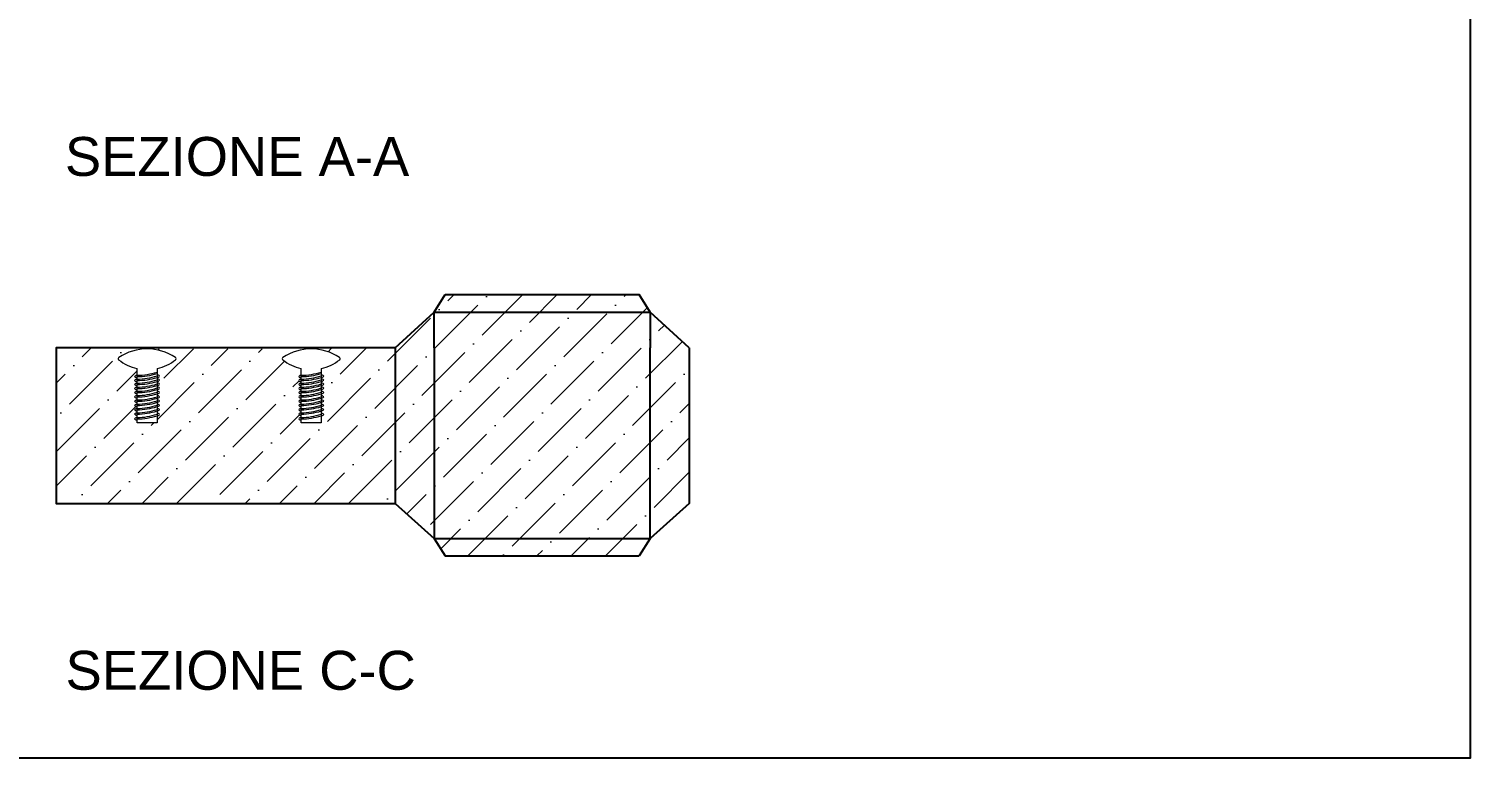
# Model space of a CAD drawing. Header units: centimetres. Extents: x -1388 to 250, y -319 to 590.
# Drawn here: x -1190.4 to -968.2, y 246 to 358.4 of the extents above; entities that cross this region are included whole.
import ezdxf

# ---------------------------------------------------------------- set-up
doc = ezdxf.new("R2010")
doc.units = ezdxf.units.CM
doc.header["$MEASUREMENT"] = 0
for name, color, linetype, lineweight in [('dettagli', 4, 'Continuous', 13), ('linee prospetti', 1, 'Continuous', 18), ('linee sezioni', 3, 'Continuous', 25), ('quote', 7, 'Continuous', 5), ('trame', 6, 'Continuous', 9)]:
    doc.layers.add(name, color=color, linetype=linetype, lineweight=lineweight)
doc.styles.get("Standard").update_dxf_attribs({"font": 'Arial.ttf'})

msp = doc.modelspace()

# ---------------------------------------------------------------- hatches: boundary and pattern name
at = {"layer": 'trame'}
h = msp.add_hatch(dxfattribs=at)
h.set_pattern_fill('ANSI36', color=256, scale=30)
h.set_pattern_definition([(45, (1999.144577376151, 588.2712927590619), (1.988737822087165, 7.29203868098627), [9.375, -1.875, 0, -1.875])])
h.paths.add_polyline_path([(-1133.931637385047, 309.2546970154128), (-1146.870404623807, 309.0904682971429, -0.1487029268075223), (-1142.515634811054, 307.7660479384533, -0.5415675784758842), (-1142.505045980139, 307.3893255714599, -0.1122247937084531), (-1145.334404623807, 306.0478732659751), (-1145.334404623807, 305.1168224506093, -0.1731276115161091), (-1144.949576652774, 304.8895200172572, -0.273281154019579), (-1145.334404623807, 304.6926199840734), (-1145.334404623807, 304.5058767163393, -0.1731276115161089), (-1144.949576652774, 304.2785742829872, -0.2732811540195358), (-1145.334404623807, 304.0816742498034), (-1145.334404623807, 303.8810459202025, -0.1731276115161081), (-1144.949576652774, 303.6537434868503, -0.2732811540194992), (-1145.334404623807, 303.4568434536666), (-1145.334404623807, 303.2562151240679, -0.1731276115161089), (-1144.949576652774, 303.0289126907157, -0.273281154019552), (-1145.334404623807, 302.832012657532), (-1145.334404623807, 302.5986076176584, -0.1731276115161078), (-1144.949576652774, 302.3713051843063, -0.2732811540194999), (-1145.334404623807, 302.1744051511225), (-1145.334404623807, 301.9182362728409, -0.1731276115161094), (-1144.949576652774, 301.6909338394887, -0.2732811540195407), (-1145.334404623807, 301.494033806305), (-1145.334404623807, 301.2795204148395, -0.173127611515984), (-1144.949576652774, 301.0522179814873, -0.2732811540192203), (-1145.334404623807, 300.8553179483058), (-1145.334404623807, 300.6130341318888, -0.1731276115161093), (-1144.949576652774, 300.3857316985366, -0.2732811540195948), (-1145.334404623807, 300.1888316653528), (-1145.334404623807, 299.9465478489358, -0.1731276115161093), (-1144.949576652774, 299.7192454155836, -0.2732811540195244), (-1145.334404623807, 299.5223453823999), (-1145.334404623807, 299.2078831009533, -0.1731276115161086), (-1144.949576652774, 298.9805806676011, -0.2732811540195038), (-1145.334404623807, 298.7836806344174), (-1145.334404623807, 297.6910840119901), (-1148.406404623805, 297.6910840119901), (-1148.406404623805, 298.076434181917, -0.1731276115160449), (-1148.791232594838, 298.3037366152691, -0.2732811540198855), (-1148.406404623805, 298.5006366484529), (-1148.406404623805, 298.8150989298995, -0.1731276115160418), (-1148.791232594838, 299.0424013632517, -0.2732811540198497), (-1148.406404623805, 299.2393013964354), (-1148.406404623805, 299.4815852128525, -0.1731276115159184), (-1148.791232594838, 299.7088876462046, -0.2732811540196295), (-1148.406404623805, 299.9057876793884), (-1148.406404623805, 300.1480714958054, -0.1731276115160414), (-1148.791232594838, 300.3753739291576, -0.2732811540198394), (-1148.406404623805, 300.5722739623413), (-1148.406404623805, 300.7867873538046, -0.1731276115160438), (-1148.791232594838, 301.0140897871568, -0.2732811540198955), (-1148.406404623805, 301.2109898203405), (-1148.406404623805, 301.4671586986244, -0.1731276115156732), (-1148.791232594837, 301.6944611319743, -0.2732811540192081), (-1148.406404623805, 301.8913611651581), (-1148.406404623805, 302.1247662050316, -0.1731276115160425), (-1148.791232594838, 302.3520686383838, -0.2732811540198595), (-1148.406404623805, 302.5489686715675), (-1148.406404623805, 302.7495970011685, -0.1731276115160411), (-1148.791232594838, 302.9768994345206, -0.273281154019813), (-1148.406404623805, 303.1737994677044), (-1148.406404623805, 303.3744277973053, -0.1731276115157953), (-1148.791232594838, 303.6017302306552, -0.2732811540193926), (-1148.406404623805, 303.798630263839), (-1148.406404623805, 303.985373531573, -0.1731276115160431), (-1148.791232594838, 304.2126759649252, -0.2732811540198911), (-1148.406404623805, 304.4095759981089), (-1148.406404623805, 304.5893758312516, -0.1731276115160434), (-1148.791232594838, 304.8166782646038, -0.2732811540198853), (-1148.406404623805, 305.0135782977875), (-1148.406404623805, 306.0478732659751, -0.1122247937092755), (-1151.235763267491, 307.3893255714736, -0.5415675784139028), (-1151.225174436574, 307.7660479384419, -0.14870292680814), (-1146.870404623807, 309.0904682971429), (-1172.145546322026, 309.0904001497622, -0.1476364184730875), (-1167.823426703604, 307.7660479384533, -0.5415675784600097), (-1167.812837872681, 307.3893255714668, -0.1122247937087462), (-1170.642196516354, 306.0478732659751), (-1170.642196516354, 305.1168224506093, -0.1731276115155232), (-1170.257368545324, 304.8895200172572, -0.2732811540193449), (-1170.642196516354, 304.6926199840734), (-1170.642196516354, 304.5058767163393, -0.1731276115155233), (-1170.257368545324, 304.2785742829872, -0.2732811540193436), (-1170.642196516354, 304.0816742498034), (-1170.642196516354, 303.8810459202025, -0.1731276115155234), (-1170.257368545324, 303.6537434868526, -0.273281154019342), (-1170.642196516354, 303.4568434536666), (-1170.642196516354, 303.2562151240679, -0.1731276115155234), (-1170.257368545324, 303.0289126907157, -0.2732811540193516), (-1170.642196516354, 302.832012657532), (-1170.642196516354, 302.5986076176584, -0.1731276115155228), (-1170.257368545324, 302.3713051843085, -0.2732811540193325), (-1170.642196516354, 302.1744051511225), (-1170.642196516354, 301.9182362728409, -0.1731276115155233), (-1170.257368545324, 301.6909338394887, -0.2732811540193394), (-1170.642196516354, 301.494033806305), (-1170.642196516354, 301.2795204148395, -0.1731276115153994), (-1170.257368545324, 301.0522179814895, -0.2732811540191023), (-1170.642196516354, 300.8553179483035), (-1170.642196516354, 300.6130341318888, -0.1731276115155234), (-1170.257368545324, 300.3857316985366, -0.2732811540193448), (-1170.642196516354, 300.1888316653528), (-1170.642196516354, 299.9465478489358, -0.1731276115155231), (-1170.257368545324, 299.7192454155836, -0.2732811540193412), (-1170.642196516354, 299.5223453823999), (-1170.642196516354, 299.2078831009533, -0.1731276115155232), (-1170.257368545324, 298.9805806676011, -0.2732811540193409), (-1170.642196516354, 298.7836806344174), (-1170.642196516354, 297.6910840119901), (-1173.714196516355, 297.6910840119901), (-1173.714196516355, 298.076434181917, -0.1731276115160418), (-1174.099024487386, 298.3037366152691, -0.2732811540198382), (-1173.714196516355, 298.5006366484529), (-1173.714196516355, 298.8150989298995, -0.1731276115160424), (-1174.099024487386, 299.0424013632517, -0.273281154019842), (-1173.714196516355, 299.2393013964354), (-1173.714196516355, 299.4815852128525, -0.1731276115159183), (-1174.099024487386, 299.7088876462046, -0.2732811540195945), (-1173.714196516355, 299.9057876793884), (-1173.714196516355, 300.1480714958054, -0.1731276115160422), (-1174.099024487386, 300.3753739291576, -0.2732811540198409), (-1173.714196516355, 300.5722739623413), (-1173.714196516355, 300.7867873538046, -0.1731276115160421), (-1174.099024487386, 301.0140897871568, -0.2732811540198383), (-1173.714196516355, 301.2109898203405), (-1173.714196516355, 301.4671586986244, -0.1731276115156711), (-1174.099024487386, 301.6944611319743, -0.2732811540191205), (-1173.714196516355, 301.8913611651581), (-1173.714196516355, 302.1247662050316, -0.1731276115160423), (-1174.099024487386, 302.3520686383838, -0.2732811540198409), (-1173.714196516355, 302.5489686715675), (-1173.714196516355, 302.7495970011685, -0.1731276115160426), (-1174.099024487386, 302.9768994345206, -0.2732811540198445), (-1173.714196516355, 303.1737994677044), (-1173.714196516355, 303.3744277973053, -0.1731276115157948), (-1174.099024487386, 303.6017302306552, -0.2732811540193606), (-1173.714196516355, 303.798630263839), (-1173.714196516355, 303.985373531573, -0.1731276115160421), (-1174.099024487386, 304.2126759649252, -0.2732811540198373), (-1173.714196516355, 304.4095759981089), (-1173.714196516355, 304.5893758312516, -0.1731276115160421), (-1174.099024487386, 304.8166782646038, -0.2732811540198373), (-1173.714196516355, 305.0135782977875), (-1173.714196516355, 306.0478732659751, -0.1122247937092759), (-1176.543555160041, 307.3893255714736, -0.5415675784183014), (-1176.532966329121, 307.7660479384442, -0.1487029268080454), (-1172.178196516356, 309.0904682971429), (-1186.212168504405, 309.2546970154128), (-1186.212168504405, 285.2546970154119), (-1133.931637385047, 285.2546970154119)])
h.paths.add_polyline_path([(-1127.913912736192, 309.2546970154128), (-1127.913912736192, 314.7453217590103), (-1133.931637385047, 309.2546970154128), (-1133.931637385047, 285.2546970154119), (-1127.913912736192, 279.8813669078756)])
h.paths.add_polyline_path([(-1094.608405129045, 309.2546970154128), (-1094.608405129045, 314.7453217590103), (-1127.913912736192, 314.7453217590103), (-1127.913912736192, 309.2546970154128), (-1127.913912736192, 279.8813669078756), (-1094.608405129045, 279.8813669078756)])
h.paths.add_polyline_path([(-1088.590680480189, 309.2546970154128), (-1094.608405129045, 314.7453217590103), (-1094.608405129045, 309.2546970154128), (-1094.608405129045, 279.8813669078756), (-1088.590680480189, 285.2546970154119)])
h.paths.add_polyline_path([(-1094.608405129045, 279.8813669078756), (-1127.913912736192, 279.8813669078756), (-1126.21423715909, 277.1710221157175), (-1096.308080706146, 277.1710221157175)])
h.paths.add_polyline_path([(-1096.308080706146, 317.4556665511684), (-1126.21423715909, 317.4556665511684), (-1127.913912736192, 314.7453217590103), (-1094.608405129045, 314.7453217590103)])

# ---------------------------------------------------------------- linework, layer by layer
at = {"color": 7}
msp.add_lwpolyline([(-1388.183911809614, 246.0150645078045), (-1388.183911809614, 543.0150645078038), (-968.1839118096136, 543.0150645078038), (-968.1839118096136, 246.0150645078033)], close=True, dxfattribs=at)
at = {"layer": 'dettagli'}
for points in [[(-1170.642196516354, 306.0529704300736), (-1170.642196516354, 297.6910840119901), (-1173.714196516355, 297.6910840119901), (-1173.714196516355, 306.0529704300736)], [(-1145.334404623807, 306.0529704300736), (-1145.334404623807, 297.6910840119901), (-1148.406404623805, 297.6910840119901), (-1148.406404623805, 306.0529704300736)]]:
    msp.add_lwpolyline(points, dxfattribs=at)
for centre, radius, start, end in [((-1172.178196516356, 301.268892136434), 7.82157616070806, 56.03036670893243, 123.9696332910676), ((-1146.870404623807, 301.268892136434), 7.82157616070806, 56.03036670893243, 123.9696332910676), ((-1176.415362225333, 307.5742323499255), 0.2249976560464569, 121.5128885504415, 235.2670444817348), ((-1172.178196516356, 312.9421006269083), 7.063261775147543, 231.6008367964527, 257.251178675067), ((-1172.178196516356, 312.9421006269083), 7.063261775147543, 282.748821324933, 308.3991632035444), ((-1167.941030807378, 307.5742323499255), 0.2249976560464569, 304.7329555182652, 58.4871114495585), ((-1151.107570332783, 307.5742323499255), 0.2249976560464569, 121.5128885504415, 235.2670444817348), ((-1146.870404623807, 312.9421006269083), 7.063261775147543, 231.6008367964527, 257.251178675067), ((-1146.870404623807, 312.9421006269083), 7.063261775147543, 282.748821324933, 308.3991632035444), ((-1142.633238914829, 307.5742323499255), 0.2249976560464569, 304.7329555182652, 58.4871114495585), ((-1173.739936889162, 304.5893758312516), 0.4249827048324226, 86.52758118525578, 147.6661914480807), ((-1173.588218974121, 305.2420708399839), 0.6647413899956257, 219.7871179260069, 259.0755994480773), ((-1173.939838374383, 315.9052399488976), 10.89399870434935, 271.1868232287318, 287.6200007765076), ((-1173.64860306832, 314.4683498629345), 9.651894484630843, 269.6106197937166, 288.1486600735812), ((-1173.939838374383, 315.3012376492213), 10.89399870434935, 271.1868232287318, 287.6200007765076), ((-1173.64860306832, 313.8643475632559), 9.651894484630843, 269.6106197937166, 288.1486600735812), ((-1170.768174058588, 304.4641274418748), 0.6647413899956257, 39.78711792599018, 79.0755994480773), ((-1170.616456143549, 305.1168224506093), 0.4249827048324226, 266.5275811852218, 327.6661914480796), ((-1170.768174058588, 303.8531817076048), 0.6647413899956257, 39.78711792599018, 79.0755994480773), ((-1148.432144996611, 304.5893758312516), 0.4249827048324226, 86.52758118525578, 147.6661914480807), ((-1148.280427081571, 305.2420708399839), 0.6647413899956257, 219.7871179260069, 259.0755994480773), ((-1148.632046481833, 315.9052399488976), 10.89399870434935, 271.1868232287318, 287.6200007765076), ((-1148.340811175772, 314.4683498629345), 9.651894484630843, 269.6106197937166, 288.1486600735812), ((-1148.632046481833, 315.3012376492213), 10.89399870434935, 271.1868232287318, 287.6200007765076), ((-1148.340811175772, 313.8643475632559), 9.651894484630843, 269.6106197937166, 288.1486600735812), ((-1145.460382166041, 304.4641274418748), 0.6647413899956257, 39.78711792599018, 79.0755994480773), ((-1145.308664250999, 305.1168224506093), 0.4249827048324226, 266.5275811852218, 327.6661914480796), ((-1145.460382166041, 303.8531817076048), 0.6647413899956257, 39.78711792599018, 79.0755994480773), ((-1173.739936889162, 303.9853735315753), 0.4249827048324226, 86.52758118525578, 147.6661914480807), ((-1173.588218974121, 304.6380685403076), 0.6647413899956257, 219.7871179260069, 259.0755994480773), ((-1173.739936889162, 303.374427797303), 0.4249827048324226, 86.52758118525578, 147.6661914480807), ((-1173.588218974121, 304.0271228060376), 0.6647413899956257, 219.7871179260069, 259.0755994480773), ((-1173.739936889162, 302.7495970011685), 0.4249827048324226, 86.52758118525578, 147.6661914480807), ((-1173.588218974121, 303.4022920099007), 0.6647413899956257, 219.7871179260069, 259.0755994480773), ((-1173.739936889162, 302.1247662050316), 0.4249827048324226, 86.52758118525578, 147.6661914480807), ((-1173.588218974121, 302.7774612137662), 0.6647413899956257, 219.7871179260069, 259.0755994480773), ((-1173.939838374383, 314.6902919149491), 10.89399870434935, 271.1868232287318, 287.6200007765076), ((-1173.64860306832, 313.2534018289859), 9.651894484630843, 269.6106197937166, 288.1486600735812), ((-1173.939838374383, 314.0654611188145), 10.89399870434935, 271.1868232287318, 287.6200007765076), ((-1173.64860306832, 312.6285710328491), 9.651894484630843, 269.6106197937166, 288.1486600735812), ((-1173.939838374383, 313.4406303226776), 10.89399870434935, 271.1868232287318, 287.6200007765076), ((-1173.64860306832, 312.0037402367145), 9.651894484630843, 269.6106197937166, 288.1486600735812), ((-1173.939838374383, 312.7830228162682), 10.89399870434935, 271.1868232287318, 287.6200007765076), ((-1170.616456143549, 304.5058767163371), 0.4249827048324226, 266.5275811852218, 327.6661914480796), ((-1170.768174058588, 303.2283509114679), 0.6647413899956257, 39.78711792599018, 79.0755994480773), ((-1170.616456143549, 303.8810459202025), 0.4249827048324226, 266.5275811852218, 327.6661914480796), ((-1170.768174058588, 302.6035201153334), 0.6647413899956257, 39.78711792599018, 79.0755994480773), ((-1170.616456143549, 303.2562151240656), 0.4249827048324226, 266.5275811852218, 327.6661914480796), ((-1170.768174058588, 301.9459126089239), 0.6647413899956257, 39.78711792599018, 79.0755994480773), ((-1170.616456143549, 302.5986076176584), 0.4249827048324226, 266.5275811852218, 327.6661914480796), ((-1148.432144996611, 303.9853735315753), 0.4249827048324226, 86.52758118525578, 147.6661914480807), ((-1148.280427081571, 304.6380685403076), 0.6647413899956257, 219.7871179260069, 259.0755994480773), ((-1148.432144996611, 303.374427797303), 0.4249827048324226, 86.52758118525578, 147.6661914480807), ((-1148.280427081571, 304.0271228060376), 0.6647413899956257, 219.7871179260069, 259.0755994480773), ((-1148.432144996611, 302.7495970011685), 0.4249827048324226, 86.52758118525578, 147.6661914480807), ((-1148.280427081571, 303.4022920099007), 0.6647413899956257, 219.7871179260069, 259.0755994480773), ((-1148.432144996611, 302.1247662050316), 0.4249827048324226, 86.52758118525578, 147.6661914480807), ((-1148.280427081571, 302.7774612137662), 0.6647413899956257, 219.7871179260069, 259.0755994480773), ((-1148.632046481833, 314.6902919149491), 10.89399870434935, 271.1868232287318, 287.6200007765076), ((-1148.340811175772, 313.2534018289859), 9.651894484630843, 269.6106197937166, 288.1486600735812), ((-1148.632046481833, 314.0654611188145), 10.89399870434935, 271.1868232287318, 287.6200007765076), ((-1148.340811175772, 312.6285710328491), 9.651894484630843, 269.6106197937166, 288.1486600735812), ((-1148.632046481833, 313.4406303226776), 10.89399870434935, 271.1868232287318, 287.6200007765076), ((-1148.340811175772, 312.0037402367145), 9.651894484630843, 269.6106197937166, 288.1486600735812), ((-1148.632046481833, 312.7830228162682), 10.89399870434935, 271.1868232287318, 287.6200007765076), ((-1145.308664250999, 304.5058767163371), 0.4249827048324226, 266.5275811852218, 327.6661914480796), ((-1145.460382166041, 303.2283509114679), 0.6647413899956257, 39.78711792599018, 79.0755994480773), ((-1145.308664250999, 303.8810459202025), 0.4249827048324226, 266.5275811852218, 327.6661914480796), ((-1145.460382166041, 302.6035201153334), 0.6647413899956257, 39.78711792599018, 79.0755994480773), ((-1145.308664250999, 303.2562151240656), 0.4249827048324226, 266.5275811852218, 327.6661914480796), ((-1145.460382166041, 301.9459126089239), 0.6647413899956257, 39.78711792599018, 79.0755994480773), ((-1145.308664250999, 302.5986076176584), 0.4249827048324226, 266.5275811852218, 327.6661914480796), ((-1173.739936889162, 301.4671586986221), 0.4249827048324226, 86.52758118525578, 147.6661914480807), ((-1173.588218974121, 302.1198537073567), 0.6647413899956257, 219.7871179260069, 259.0755994480773), ((-1173.739936889162, 300.7867873538069), 0.4249827048324226, 86.52758118525578, 147.6661914480807), ((-1173.588218974121, 301.4394823625391), 0.6647413899956257, 219.7871179260069, 259.0755994480773), ((-1173.739936889162, 300.1480714958054), 0.4249827048324226, 86.52758118525578, 147.6661914480807), ((-1173.588218974121, 300.8007665045377), 0.6647413899956257, 219.7871179260069, 259.0755994480773), ((-1173.64860306832, 311.346132730305), 9.651894484630843, 269.6106197937166, 288.1486600735812), ((-1173.939838374383, 312.1026514714529), 10.89399870434935, 271.1868232287318, 287.6200007765076), ((-1173.64860306832, 310.6657613854875), 9.651894484630843, 269.6106197937166, 288.1486600735812), ((-1173.939838374383, 311.4639356134514), 10.89399870434935, 271.1868232287318, 287.6200007765076), ((-1173.64860306832, 310.0270455274883), 9.651894484630843, 269.6106197937166, 288.1486600735812), ((-1173.939838374383, 310.7974493304985), 10.89399870434935, 271.1868232287318, 287.6200007765076), ((-1173.64860306832, 309.3605592445354), 9.651894484630843, 269.6106197937166, 288.1486600735812), ((-1170.768174058588, 301.2655412641063), 0.6647413899956257, 39.78711792599018, 79.0755994480773), ((-1170.616456143549, 301.9182362728409), 0.4249827048324226, 266.5275811852218, 327.6661914480796), ((-1170.768174058588, 300.6268254061049), 0.6647413899956257, 39.78711792599018, 79.0755994480773), ((-1170.616456143549, 301.2795204148395), 0.4249827048324226, 266.5275811852218, 327.6661914480796), ((-1170.768174058588, 299.9603391231542), 0.6647413899956257, 39.78711792599018, 79.0755994480773), ((-1170.616456143549, 300.6130341318865), 0.4249827048324226, 266.5275811852218, 327.6661914480796), ((-1148.432144996611, 301.4671586986221), 0.4249827048324226, 86.52758118525578, 147.6661914480807), ((-1148.280427081571, 302.1198537073567), 0.6647413899956257, 219.7871179260069, 259.0755994480773), ((-1148.432144996611, 300.7867873538069), 0.4249827048324226, 86.52758118525578, 147.6661914480807), ((-1148.280427081571, 301.4394823625391), 0.6647413899956257, 219.7871179260069, 259.0755994480773), ((-1148.432144996611, 300.1480714958054), 0.4249827048324226, 86.52758118525578, 147.6661914480807), ((-1148.280427081571, 300.8007665045377), 0.6647413899956257, 219.7871179260069, 259.0755994480773), ((-1148.340811175772, 311.346132730305), 9.651894484630843, 269.6106197937166, 288.1486600735812), ((-1148.632046481833, 312.1026514714529), 10.89399870434935, 271.1868232287318, 287.6200007765076), ((-1148.340811175772, 310.6657613854875), 9.651894484630843, 269.6106197937166, 288.1486600735812), ((-1148.632046481833, 311.4639356134514), 10.89399870434935, 271.1868232287318, 287.6200007765076), ((-1148.340811175772, 310.0270455274883), 9.651894484630843, 269.6106197937166, 288.1486600735812), ((-1148.632046481833, 310.7974493304985), 10.89399870434935, 271.1868232287318, 287.6200007765076), ((-1148.340811175772, 309.3605592445354), 9.651894484630843, 269.6106197937166, 288.1486600735812), ((-1145.460382166041, 301.2655412641063), 0.6647413899956257, 39.78711792599018, 79.0755994480773), ((-1145.308664250999, 301.9182362728409), 0.4249827048324226, 266.5275811852218, 327.6661914480796), ((-1145.460382166041, 300.6268254061049), 0.6647413899956257, 39.78711792599018, 79.0755994480773), ((-1145.308664250999, 301.2795204148395), 0.4249827048324226, 266.5275811852218, 327.6661914480796), ((-1145.460382166041, 299.9603391231542), 0.6647413899956257, 39.78711792599018, 79.0755994480773), ((-1145.308664250999, 300.6130341318865), 0.4249827048324226, 266.5275811852218, 327.6661914480796), ((-1173.739936889162, 299.4815852128525), 0.4249827048324226, 86.52758118525578, 147.6661914480807), ((-1173.588218974121, 300.134280221587), 0.6647413899956257, 219.7871179260069, 259.0755994480773), ((-1173.739936889162, 298.8150989299018), 0.4249827048324226, 86.52758118525578, 147.6661914480807), ((-1173.588218974121, 299.467793938634), 0.6647413899956257, 219.7871179260069, 259.0755994480773), ((-1173.739936889162, 298.076434181917), 0.4249827048324226, 86.52758118525578, 147.6661914480807), ((-1173.588218974121, 298.7291291906515), 0.6647413899956257, 219.7871179260069, 259.0755994480773), ((-1173.939838374383, 310.1309630475478), 10.89399870434935, 271.1868232287318, 287.6200007765076), ((-1173.64860306832, 308.6940729615847), 9.651894484630843, 269.6106197937166, 288.1486600735812), ((-1173.939838374383, 309.392298299563), 10.89399870434935, 271.1868232287318, 287.6200007765076), ((-1173.64860306832, 307.9554082135999), 9.651894484630843, 269.6106197937166, 288.1486600735812), ((-1170.768174058588, 299.2938528402012), 0.6647413899956257, 39.78711792599018, 79.0755994480773), ((-1170.616456143549, 299.9465478489358), 0.4249827048324226, 266.5275811852218, 327.6661914480796), ((-1170.768174058588, 298.5551880922187), 0.6647413899956257, 39.78711792599018, 79.0755994480773), ((-1170.616456143549, 299.207883100951), 0.4249827048324226, 266.5275811852218, 327.6661914480796), ((-1148.432144996611, 299.4815852128525), 0.4249827048324226, 86.52758118525578, 147.6661914480807), ((-1148.280427081571, 300.134280221587), 0.6647413899956257, 219.7871179260069, 259.0755994480773), ((-1148.432144996611, 298.8150989299018), 0.4249827048324226, 86.52758118525578, 147.6661914480807), ((-1148.280427081571, 299.467793938634), 0.6647413899956257, 219.7871179260069, 259.0755994480773), ((-1148.432144996611, 298.076434181917), 0.4249827048324226, 86.52758118525578, 147.6661914480807), ((-1148.280427081571, 298.7291291906515), 0.6647413899956257, 219.7871179260069, 259.0755994480773), ((-1148.632046481833, 310.1309630475478), 10.89399870434935, 271.1868232287318, 287.6200007765076), ((-1148.340811175772, 308.6940729615847), 9.651894484630843, 269.6106197937166, 288.1486600735812), ((-1148.632046481833, 309.392298299563), 10.89399870434935, 271.1868232287318, 287.6200007765076), ((-1148.340811175772, 307.9554082135999), 9.651894484630843, 269.6106197937166, 288.1486600735812), ((-1145.460382166041, 299.2938528402012), 0.6647413899956257, 39.78711792599018, 79.0755994480773), ((-1145.308664250999, 299.9465478489358), 0.4249827048324226, 266.5275811852218, 327.6661914480796), ((-1145.460382166041, 298.5551880922187), 0.6647413899956257, 39.78711792599018, 79.0755994480773), ((-1145.308664250999, 299.207883100951), 0.4249827048324226, 266.5275811852218, 327.6661914480796)]:
    msp.add_arc(centre, radius, start, end, dxfattribs=at)
at = {"layer": 'linee prospetti'}
msp.add_line((-1127.913912736192, 289.3345210395867), (-1127.913912736192, 309.2546970154128), dxfattribs=at)
at = {"layer": 'linee sezioni'}
for p, q in [((-1127.913912736192, 314.7453217590103), (-1126.21423715909, 317.4556665511684)), ((-1094.608405129045, 314.7453217590103), (-1096.308080706146, 317.4556665511684)), ((-1133.931637385047, 309.2546970154128), (-1127.913912736192, 314.7453217590103)), ((-1127.913912736192, 314.7453217590103), (-1094.608405129045, 314.7453217590103)), ((-1088.590680480189, 309.2546970154128), (-1094.608405129045, 314.7453217590103)), ((-1133.931637385047, 309.2546970154128), (-1133.931637385047, 285.2546970154119)), ((-1127.913912736192, 309.2546970154128), (-1127.913912736192, 279.8813669078756)), ((-1094.608405129045, 279.8813669078756), (-1094.608405129045, 309.2546970154128)), ((-1088.590680480189, 309.2546970154128), (-1088.590680480189, 285.2546970154119)), ((-1133.931637385047, 285.2546970154119), (-1127.913912736192, 279.8813669078756)), ((-1088.590680480189, 285.2546970154119), (-1094.608405129045, 279.8813669078756)), ((-1127.913912736192, 279.8813669078756), (-1126.21423715909, 277.1710221157175)), ((-1127.913912736192, 279.8813669078756), (-1094.608405129045, 279.8813669078756)), ((-1094.608405129045, 279.8813669078756), (-1096.308080706146, 277.1710221157175))]:
    msp.add_line(p, q, dxfattribs=at)
for points in [[(-1126.21423715909, 317.4556665511684), (-1096.308080706146, 317.4556665511684)], [(-1127.913912736192, 309.2546970154128), (-1127.913912736192, 314.7453217590103)], [(-1094.608405129045, 314.7453217590103), (-1094.608405129045, 309.2546970154128)], [(-1133.931637385047, 309.2546970154128), (-1186.212168504405, 309.2546970154128), (-1186.212168504405, 285.2546970154119), (-1133.931637385047, 285.2546970154119)], [(-1126.21423715909, 277.1710221157175), (-1096.308080706146, 277.1710221157175)]]:
    msp.add_lwpolyline(points, dxfattribs=at)

# ---------------------------------------------------------------- texts
at = {"layer": 'quote', "char_height": 6, "attachment_point": 1}
for s, insert in [('SEZIONE A-A', (-1184.848871526352, 341.7389104171161)), ('SEZIONE C-C', (-1184.756783917577, 262.5538051999779))]:
    msp.add_mtext_dynamic_manual_height_columns(s, width=84.06331715216925, gutter_width=1, heights=[0], dxfattribs=dict(at, insert=insert))

doc.saveas('drawing.dxf')
